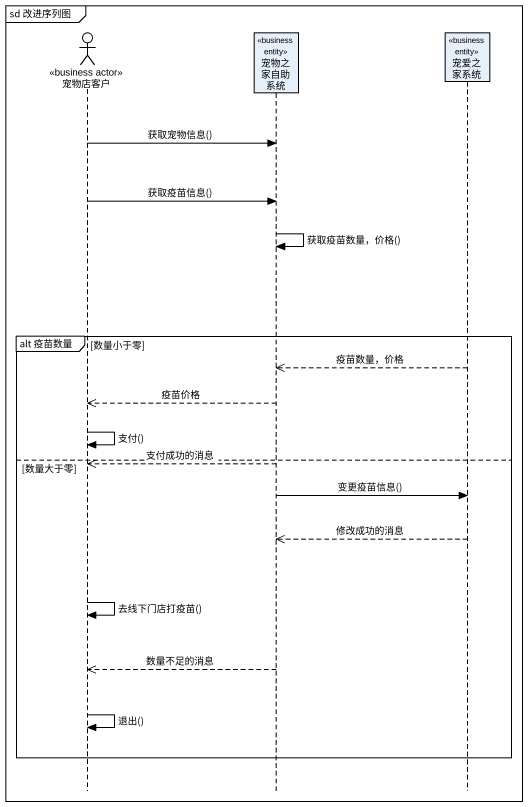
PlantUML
@startuml
mainframe sd 改进序列图
hide footbox
actor 宠物店客户 <<business actor>>
participant 宠物之家自助系统 <<business entity>>
participant 宠爱之家系统 <<business entity>>

宠物店客户 -> 宠物之家自助系统 : 获取宠物信息()
宠物店客户 -> 宠物之家自助系统 : 获取疫苗信息()
宠物之家自助系统 -> 宠物之家自助系统 : 获取疫苗数量，价格()
group alt 疫苗数量 [数量小于零]
  宠爱之家系统 -->> 宠物之家自助系统 : 疫苗数量，价格
  宠物之家自助系统 -->> 宠物店客户 : 疫苗价格
  宠物店客户 -> 宠物店客户 : 支付()
else 数量大于零
  宠物之家自助系统 -->> 宠物店客户 : 支付成功的消息
  宠物之家自助系统 -> 宠爱之家系统 : 变更疫苗信息()
  宠爱之家系统 -->> 宠物之家自助系统 : 修改成功的消息
  宠物店客户 -> 宠物店客户 : 去线下门店打疫苗()
  宠物之家自助系统 -->> 宠物店客户 : 数量不足的消息
  宠物店客户 -> 宠物店客户 : 退出()
end
@enduml
